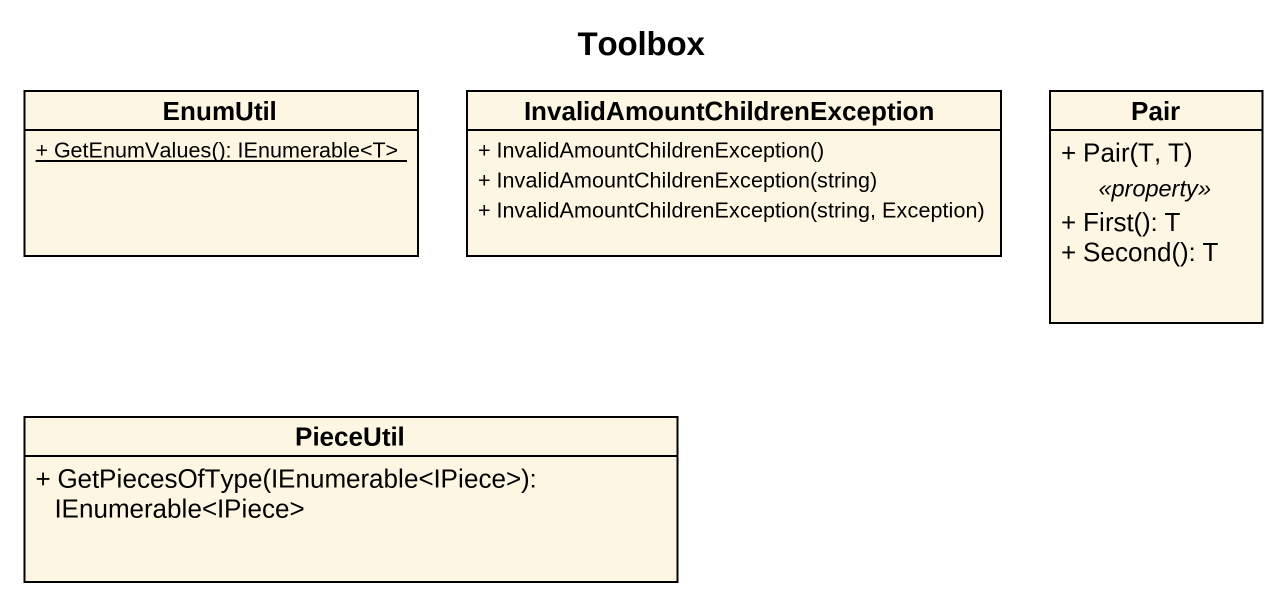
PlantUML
@startuml
title Toolbox
hide circle
hide empty members
skinparam classAttributeIconSize 0
class EnumUtil {
  {static} + GetEnumValues(): IEnumerable<T>
}
class "InvalidAmountChildrenException" as InvalidAmountChildrenExcepti {
  + InvalidAmountChildrenException()
  + InvalidAmountChildrenException(string)
  + InvalidAmountChildrenException(string, Exception)
}
class Pair {
  + Pair(T, T)
  .. <<property>> ..
  + First(): T
  + Second(): T
}
class PieceUtil {
  + GetPiecesOfType(IEnumerable<IPiece>): IEnumerable<IPiece>
}
@enduml
